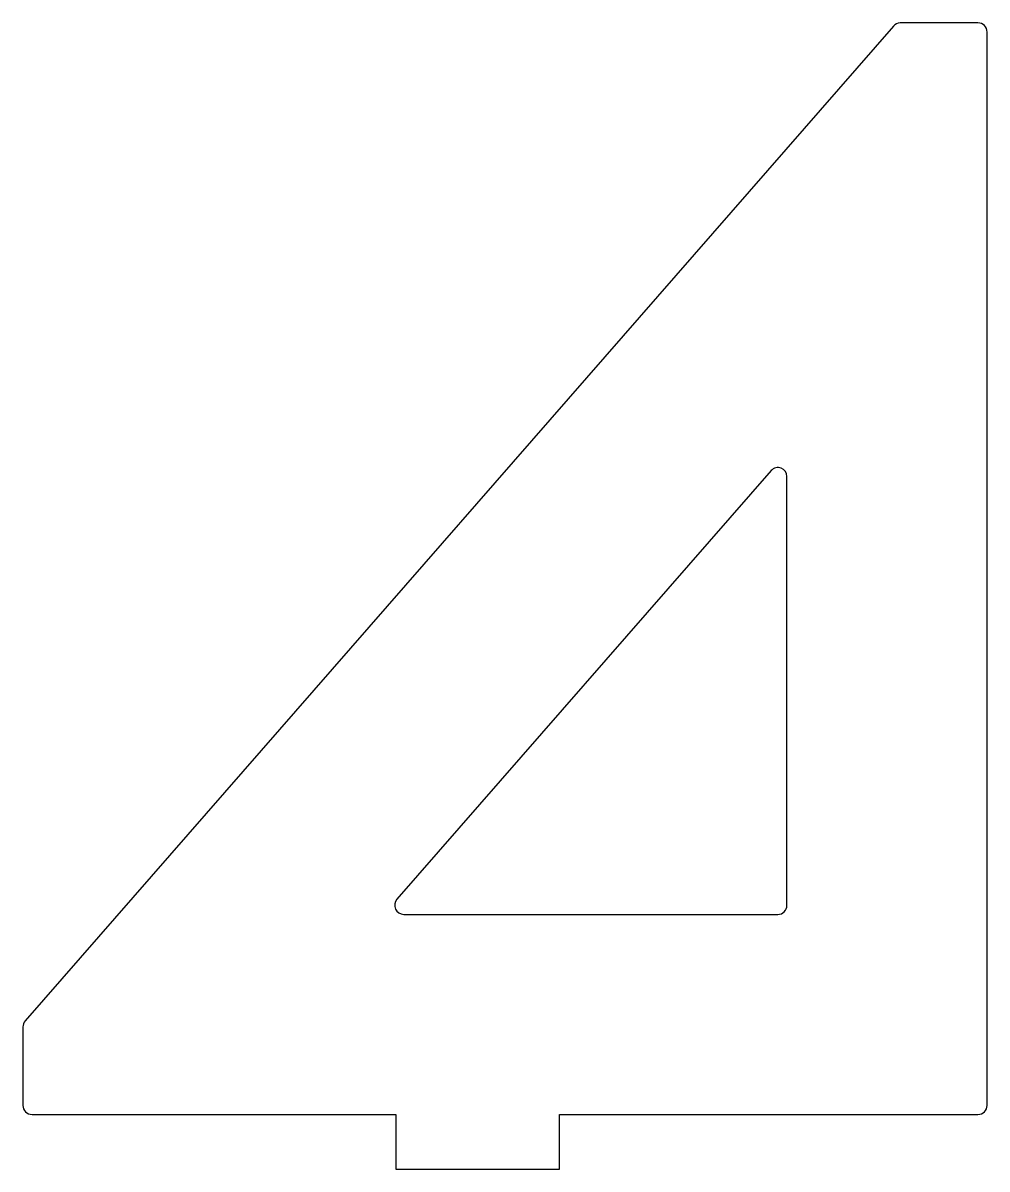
# Model space of a CAD drawing. Extents: x 0 to 106, y -6 to 120.
import ezdxf

# ---------------------------------------------------------------- set-up
doc = ezdxf.new("R2010")
doc.units = 0

msp = doc.modelspace()

# ---------------------------------------------------------------- linework, layer by layer
at = {"layer": '1'}
for points in [[(106, 119, 0.414214), (105, 120), (96.45, 120, 0.216609), (95.7, 119.66), (0.25, 10.28, 0.181335), (0, 9.62), (0, 1, 0.414214), (1, 0), (41, 0), (41, -6), (59, -6), (59, 0), (105, 0, 0.414214), (106, 1)], [(84, 70.12, 0.693), (82.25, 70.78), (41.12, 23.66, 0.643913), (41.87, 22), (83, 22, 0.414214), (84, 23)]]:
    msp.add_lwpolyline(points, format="xyb", close=True, dxfattribs=at)

doc.saveas('drawing.dxf')
